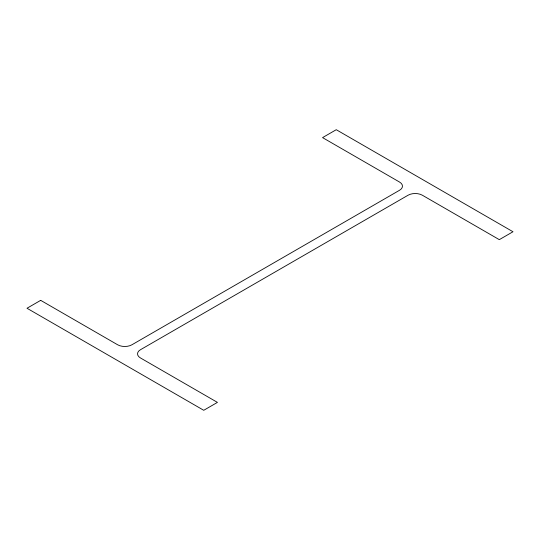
<?xml version="1.0" encoding="UTF-8"?>
<svg xmlns="http://www.w3.org/2000/svg" width="540" height="540" viewBox="0 0 540 540"><rect width="100%" height="100%" fill="white"/><g stroke="black" fill="none" stroke-linecap="round" stroke-linejoin="round"><path stroke-width="0.81" d="M40.696 300.348L27 308.252L203.742 410.292L217.438 402.388L140.474 357.959A10.085 5.825 0 0 1 140.474 349.724L408.085 195.217A10.085 5.825 0 0 1 422.348 195.217L499.304 239.652L513 231.748L336.258 129.708L322.562 137.612L399.526 182.041A10.085 5.825 0 0 1 399.526 190.276L131.915 344.783A10.085 5.825 0 0 1 117.653 344.783L40.696 300.348"/></g></svg>
